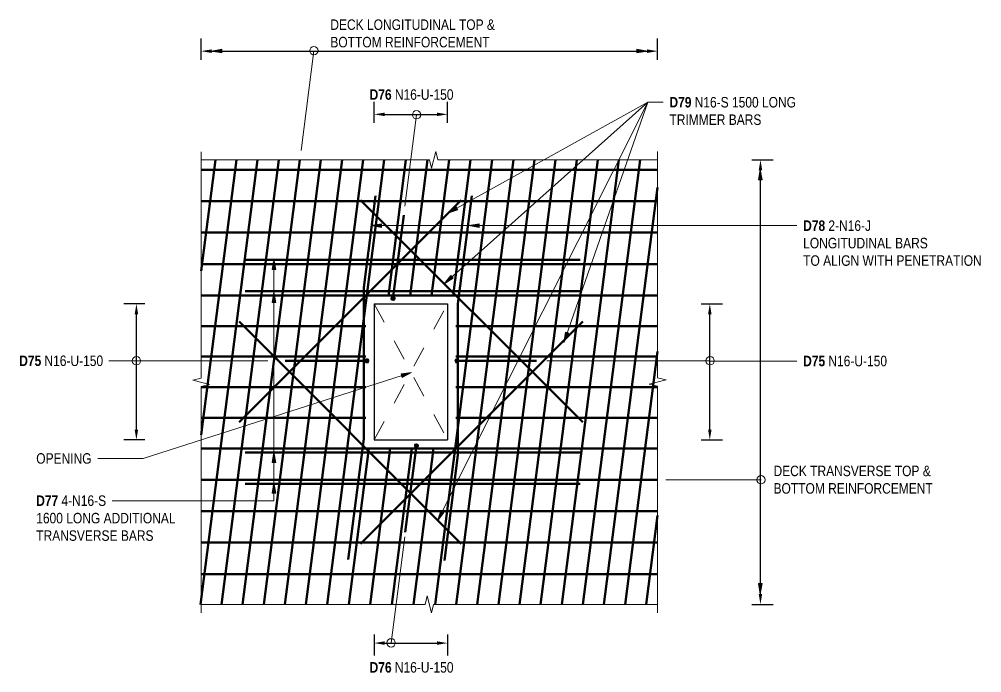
# Model space of a CAD drawing. Header units: metres. Extents: x 0.3 to 22.9, y 2.6 to 31.6.
# Drawn here: x 7.962 to 12.558, y 9.988 to 13.108 of the extents above; entities that cross this region are included whole.
import ezdxf

# ---------------------------------------------------------------- set-up
doc = ezdxf.new("R2010")
doc.units = ezdxf.units.M
doc.linetypes.add('JacobsCenter', pattern=[0.015, 0.009, -0.0015, 0.003, -0.0015])
doc.layers.get('Defpoints').update_dxf_attribs({"color": 41})
for name, color, linetype, lineweight in [('A-ANNO-DIMS', 7, 'Continuous', 9), ('A-DETL', 7, 'Continuous', 13), ('A-DETL-GENF', 7, 'Continuous', 9), ('G-ANNO-TEXT', 7, 'Continuous', 9)]:
    doc.layers.add(name, color=color, linetype=linetype, lineweight=lineweight)
doc.styles.add('Arial Narrow_3', font='ARIALN.TTF', dxfattribs={"height": 0.05})
doc.styles.add('Arial Narrow_B', font='ARIALNB.TTF', dxfattribs={"height": 0.0625})
doc.styles.add('Arial Narrow_B_1', font='ARIALNB.TTF', dxfattribs={"height": 0.05})
doc.dimstyles.new('Dimension_Standard_O_REO', dxfattribs={"dimscale": 0.3048, "dimtxt": 0.051172, "dimasz": 0.164042, "dimexe": 0.19685, "dimexo": 0.0625, "dimgap": 0.065617, "dimtad": 1, "dimdec": 0, "dimlfac": 1000, "dimzin": 0, "dimdsep": 46, "dimtxsty": 'Arial Narrow_B', "dimsah": 1, "dimcen": 0.09, "dimaunit": 1, "dimadec": 4, "dimazin": 0, "dimtfac": 1, "dimtdec": 4, "dimtix": 1, "dimtmove": 0, "dimatfit": 3, "dimfxl": 0.19685, "dimfxlon": 1, "dimtvp": 1, "dimtfill": 1, "dimtolj": 1, "dimtzin": 0, "dimlwd": 25, "dimlwe": 25, "dimarcsym": 2})
doc.dimstyles.new('Dimension_Standard_O_REO_1', dxfattribs={"dimscale": 0.3048, "dimtxt": 0.051172, "dimasz": 0.164042, "dimexe": 0.19685, "dimexo": 0.0625, "dimgap": 0.065617, "dimtad": 1, "dimdec": 0, "dimlfac": 1000, "dimzin": 0, "dimdsep": 46, "dimtxsty": 'Arial Narrow_3', "dimsah": 1, "dimcen": 0.09, "dimaunit": 1, "dimadec": 4, "dimazin": 0, "dimtfac": 1, "dimtdec": 4, "dimtix": 1, "dimtmove": 0, "dimatfit": 3, "dimfxl": 0.19685, "dimfxlon": 1, "dimtvp": 1, "dimtfill": 1, "dimtolj": 1, "dimtzin": 0, "dimlwd": 25, "dimlwe": 25, "dimarcsym": 2})

# ---------------------------------------------------------------- blocks, each defined once
blk = doc.blocks.new('CS_DET_BreakLine_ViewScale - Std Break-7550796-DRG-2873137 - TYPICAL DECK REINFORCEMENT DETAIL FOR TRAFFIC PIT PENETRATION')
at = {"layer": 'A-DETL-GENF'}
for p, q in [((-0.04, 0), (1.0491, 0)), ((1.0491, 0), (1.0591, -0.04)), ((1.0591, -0.04), (1.0791, 0.04)), ((1.0791, 0.04), (1.0891, 0)), ((1.0891, 0), (2.1383, 0))]:
    blk.add_line(p, q, dxfattribs=at)
blk = doc.blocks.new('CS_DET_BreakLine_ViewScale - Std Break-7550797-DRG-2873137 - TYPICAL DECK REINFORCEMENT DETAIL FOR TRAFFIC PIT PENETRATION')
at = {"layer": 'A-DETL-GENF'}
for p, q in [((1.07, 0), (0, 0)), ((1.08, 0.04), (1.07, 0)), ((1.1, -0.04), (1.08, 0.04)), ((1.11, 0), (1.1, -0.04)), ((2.18, 0), (1.11, 0))]:
    blk.add_line(p, q, dxfattribs=at)
blk = doc.blocks.new('CS_DET_BreakLine_ViewScale - Std Break-7550798-DRG-2873137 - TYPICAL DECK REINFORCEMENT DETAIL FOR TRAFFIC PIT PENETRATION')
at = {"layer": 'A-DETL-GENF'}
for p, q in [((-0.04, 0), (1.04, 0)), ((1.04, 0), (1.05, -0.04)), ((1.05, -0.04), (1.07, 0.04)), ((1.07, 0.04), (1.08, 0)), ((1.08, 0), (2.16, 0))]:
    blk.add_line(p, q, dxfattribs=at)
blk = doc.blocks.new('CS_DET_BreakLine_ViewScale - Std Break-7550799-DRG-2873137 - TYPICAL DECK REINFORCEMENT DETAIL FOR TRAFFIC PIT PENETRATION')
at = {"layer": 'A-DETL-GENF'}
for p, q in [((1.0414, 0), (-0.04, 0)), ((1.0514, 0.04), (1.0414, 0)), ((1.0714, -0.04), (1.0514, 0.04)), ((1.0814, 0), (1.0714, -0.04)), ((2.1627, 0), (1.0814, 0))]:
    blk.add_line(p, q, dxfattribs=at)
blk = doc.blocks.new('CS_DET_Rebar Combined - Multiple Bar-7550800-DRG-2873137 - TYPICAL DECK REINFORCEMENT DETAIL FOR TRAFFIC PIT PENETRATION')
at = {"layer": 'A-DETL-GENF'}
blk.add_hatch(color=256, dxfattribs=at).paths.add_polyline_path([(0, -0.01), (0.0026, -0.0097), (0.005, -0.0087), (0.0071, -0.0071), (0.0087, -0.005), (0.0097, -0.0026), (0.01, 0), (0.0097, 0.0026), (0.0087, 0.005), (0.0071, 0.0071), (0.005, 0.0087), (0.0026, 0.0097), (0, 0.01), (-0.0026, 0.0097), (-0.005, 0.0087), (-0.0071, 0.0071), (-0.0087, 0.005), (-0.0097, 0.0026), (-0.01, 0), (-0.0097, -0.0026), (-0.0087, -0.005), (-0.0071, -0.0071), (-0.005, -0.0087), (-0.0026, -0.0097)])
at = {"layer": 'A-DETL-GENF', "lineweight": 50}
blk.add_line((0.01, 0), (0.38, 0), dxfattribs=at)
at = {"layer": 'A-DETL-GENF'}
for start, end in [(360, 180), (180, 360)]:
    blk.add_arc((0, 0), 0.01, start, end, dxfattribs=at)
blk = doc.blocks.new('CS_DET_Rebar Tagging1 - Scale 20-7550801-DRG-2873137 - TYPICAL DECK REINFORCEMENT DETAIL FOR TRAFFIC PIT PENETRATION')
at = {"layer": 'A-DETL-GENF', "lineweight": 13}
blk.add_line((0, 0), (0.78, 0), dxfattribs=at)
blk.add_circle((0, 0), 0.02, dxfattribs=at)
blk = doc.blocks.new('CS_DET_Rebar Tagging1 - Scale 20-7550802-DRG-2873137 - TYPICAL DECK REINFORCEMENT DETAIL FOR TRAFFIC PIT PENETRATION')
at = {"layer": 'A-DETL-GENF', "lineweight": 13}
blk.add_line((0, 0), (0.44, 0), dxfattribs=at)
blk.add_circle((0, 0), 0.02, dxfattribs=at)
blk = doc.blocks.new('CS_DET_Rebar Combined - Multiple Bar-7550803-DRG-2873137 - TYPICAL DECK REINFORCEMENT DETAIL FOR TRAFFIC PIT PENETRATION')
at = {"layer": 'A-DETL-GENF'}
blk.add_hatch(color=256, dxfattribs=at).paths.add_polyline_path([(-0.01, 0), (-0.0097, -0.0026), (-0.0087, -0.005), (-0.0071, -0.0071), (-0.005, -0.0087), (-0.0026, -0.0097), (0, -0.01), (0.0026, -0.0097), (0.005, -0.0087), (0.0071, -0.0071), (0.0087, -0.005), (0.0097, -0.0026), (0.01, 0), (0.0097, 0.0026), (0.0087, 0.005), (0.0071, 0.0071), (0.005, 0.0087), (0.0026, 0.0097), (0, 0.01), (-0.0026, 0.0097), (-0.005, 0.0087), (-0.0071, 0.0071), (-0.0087, 0.005), (-0.0097, 0.0026)])
at = {"layer": 'A-DETL-GENF', "lineweight": 50}
blk.add_line((0.01, 0), (0.4, 0), dxfattribs=at)
at = {"layer": 'A-DETL-GENF'}
for start, end in [(360, 180), (180, 360)]:
    blk.add_arc((0, 0), 0.01, start, end, dxfattribs=at)
blk = doc.blocks.new('CS_DET_Rebar Tagging1 - Scale 20-7550804-DRG-2873137 - TYPICAL DECK REINFORCEMENT DETAIL FOR TRAFFIC PIT PENETRATION')
at = {"layer": 'A-DETL-GENF', "lineweight": 13}
blk.add_line((0, 0), (0.48, 0), dxfattribs=at)
blk.add_circle((0, 0), 0.02, dxfattribs=at)
blk = doc.blocks.new('CS_DET_Rebar Combined - Multiple Bar-7550805-DRG-2873137 - TYPICAL DECK REINFORCEMENT DETAIL FOR TRAFFIC PIT PENETRATION')
at = {"layer": 'A-DETL-GENF'}
blk.add_hatch(color=256, dxfattribs=at).paths.add_polyline_path([(0, 0.01), (-0.0026, 0.0097), (-0.005, 0.0087), (-0.0071, 0.0071), (-0.0087, 0.005), (-0.0097, 0.0026), (-0.01, 0), (-0.0097, -0.0026), (-0.0087, -0.005), (-0.0071, -0.0071), (-0.005, -0.0087), (-0.0026, -0.0097), (0, -0.01), (0.0026, -0.0097), (0.005, -0.0087), (0.0071, -0.0071), (0.0087, -0.005), (0.0097, -0.0026), (0.01, 0), (0.0097, 0.0026), (0.0087, 0.005), (0.0071, 0.0071), (0.005, 0.0087), (0.0026, 0.0097)])
at = {"layer": 'A-DETL-GENF', "lineweight": 50}
blk.add_line((0.01, 0), (0.39, 0), dxfattribs=at)
at = {"layer": 'A-DETL-GENF'}
for start, end in [(0, 180), (180, 360)]:
    blk.add_arc((0, 0), 0.01, start, end, dxfattribs=at)
blk = doc.blocks.new('CS_DET_Rebar Tagging1 - Scale 20-7550806-DRG-2873137 - TYPICAL DECK REINFORCEMENT DETAIL FOR TRAFFIC PIT PENETRATION')
at = {"layer": 'A-DETL-GENF', "lineweight": 13}
blk.add_line((0, 0), (0.51, 0), dxfattribs=at)
blk.add_circle((0, 0), 0.02, dxfattribs=at)
blk = doc.blocks.new('CS_DET_Rebar Combined - Multiple Bar-7550807-DRG-2873137 - TYPICAL DECK REINFORCEMENT DETAIL FOR TRAFFIC PIT PENETRATION')
at = {"layer": 'A-DETL-GENF'}
blk.add_hatch(color=256, dxfattribs=at).paths.add_polyline_path([(0.405, 0), (0.4053, -0.0026), (0.4063, -0.005), (0.4079, -0.0071), (0.41, -0.0087), (0.4124, -0.0097), (0.415, -0.01), (0.4176, -0.0097), (0.42, -0.0087), (0.4221, -0.0071), (0.4237, -0.005), (0.4247, -0.0026), (0.425, 0), (0.4247, 0.0026), (0.4237, 0.005), (0.4221, 0.0071), (0.42, 0.0087), (0.4176, 0.0097), (0.415, 0.01), (0.4124, 0.0097), (0.41, 0.0087), (0.4079, 0.0071), (0.4063, 0.005), (0.4053, 0.0026)])
at = {"layer": 'A-DETL-GENF', "lineweight": 50}
blk.add_line((0, 0), (0.405, 0), dxfattribs=at)
at = {"layer": 'A-DETL-GENF'}
for start, end in [(0, 180), (180, 360)]:
    blk.add_arc((0.415, 0), 0.01, start, end, dxfattribs=at)
blk = doc.blocks.new('CS_DET_Rebar Tagging1 - Scale 20-7550808-DRG-2873137 - TYPICAL DECK REINFORCEMENT DETAIL FOR TRAFFIC PIT PENETRATION')
at = {"layer": 'A-DETL-GENF', "lineweight": 13}
blk.add_line((0, 0), (0.455, 0), dxfattribs=at)
blk.add_circle((0, 0), 0.02, dxfattribs=at)
blk = doc.blocks.new('CS_DET_Rebar Tagging1 - Scale 20-7550809-DRG-2873137 - TYPICAL DECK REINFORCEMENT DETAIL FOR TRAFFIC PIT PENETRATION')
at = {"layer": 'A-DETL-GENF', "lineweight": 13}
blk.add_line((0, 0), (0.6268, 0), dxfattribs=at)
blk.add_circle((0, 0), 0.02, dxfattribs=at)
blk = doc.blocks.new('DIMBLOCK7-DRG-2873137 - TYPICAL DECK REINFORCEMENT DETAIL FOR TRAFFIC PIT PENETRATION')
at = {"layer": 'A-ANNO-DIMS', "color": 0, "lineweight": 25, "transparency": 16777216}
for p, q in [((9.6566, 12.6127), (9.6566, 12.7137)), ((10.0066, 12.6127), (10.0066, 12.7137)), ((9.7066, 12.6537), (9.9566, 12.6537))]:
    blk.add_line(p, q, dxfattribs=at)
at = {"layer": 'A-ANNO-DIMS', "color": 0, "transparency": 16777216}
for points in [[(9.7066, 12.662), (9.7066, 12.6454), (9.6566, 12.6537)], [(9.9566, 12.662), (9.9566, 12.6454), (10.0066, 12.6537)]]:
    blk.add_solid(points, dxfattribs=at)
at = {"layer": 'Defpoints', "color": 0, "transparency": 16777216}
for p in [(10.0066, 12.6537), (9.6566, 12.5937), (10.0066, 12.5937)]:
    blk.add_point(p, dxfattribs=at)
at = {"layer": 'A-ANNO-DIMS', "color": 0, "lineweight": 25, "transparency": 16777216, "insert": (9.8316, 12.7108), "char_height": 0.0625, "attachment_point": 5, "style": 'Arial Narrow_B', "bg_fill": 3, "box_fill_scale": 1.1, "bg_fill_color": 256, "bg_fill_true_color": 13158600, "bg_fill_transparency": 0}
blk.add_mtext('\\A1;\u200d', dxfattribs=at)
blk = doc.blocks.new('DIMBLOCK8-DRG-2873137 - TYPICAL DECK REINFORCEMENT DETAIL FOR TRAFFIC PIT PENETRATION')
at = {"layer": 'A-ANNO-DIMS', "color": 0, "lineweight": 25, "transparency": 16777216}
for p, q in [((11.2181, 11.749), (11.319, 11.749)), ((11.259, 11.149), (11.259, 11.699)), ((11.2181, 11.099), (11.319, 11.099))]:
    blk.add_line(p, q, dxfattribs=at)
at = {"layer": 'A-ANNO-DIMS', "color": 0, "transparency": 16777216}
for points in [[(11.2507, 11.699), (11.2674, 11.699), (11.259, 11.749)], [(11.2507, 11.149), (11.2674, 11.149), (11.259, 11.099)]]:
    blk.add_solid(points, dxfattribs=at)
at = {"layer": 'Defpoints', "color": 0, "transparency": 16777216}
for p in [(11.199, 11.749), (11.259, 11.749), (11.199, 11.099)]:
    blk.add_point(p, dxfattribs=at)
at = {"layer": 'A-ANNO-DIMS', "color": 0, "lineweight": 25, "transparency": 16777216, "insert": (11.2019, 11.424), "char_height": 0.0625, "attachment_point": 5, "rotation": 90, "style": 'Arial Narrow_B', "bg_fill": 3, "box_fill_scale": 1.1, "bg_fill_color": 256, "bg_fill_true_color": 13158600, "bg_fill_transparency": 0}
blk.add_mtext('\\A1;\u200d', dxfattribs=at)
blk = doc.blocks.new('DIMBLOCK9-DRG-2873137 - TYPICAL DECK REINFORCEMENT DETAIL FOR TRAFFIC PIT PENETRATION')
at = {"layer": 'A-ANNO-DIMS', "color": 0, "lineweight": 25, "transparency": 16777216}
for p, q in [((11.4599, 12.4369), (11.5609, 12.4369)), ((11.5009, 10.3642), (11.5009, 12.3869)), ((11.4599, 10.3142), (11.5609, 10.3142))]:
    blk.add_line(p, q, dxfattribs=at)
at = {"layer": 'A-ANNO-DIMS', "color": 0, "transparency": 16777216}
for points in [[(11.4926, 12.3869), (11.5092, 12.3869), (11.5009, 12.4369)], [(11.4926, 10.3642), (11.5092, 10.3642), (11.5009, 10.3142)]]:
    blk.add_solid(points, dxfattribs=at)
at = {"layer": 'Defpoints', "color": 0, "transparency": 16777216}
for p in [(11.4409, 12.4369), (11.5009, 12.4369), (11.4409, 10.3142)]:
    blk.add_point(p, dxfattribs=at)
at = {"layer": 'A-ANNO-DIMS', "color": 0, "lineweight": 25, "transparency": 16777216, "insert": (11.4438, 11.3755), "char_height": 0.0625, "attachment_point": 5, "rotation": 90, "style": 'Arial Narrow_B', "bg_fill": 3, "box_fill_scale": 1.1, "bg_fill_color": 256, "bg_fill_true_color": 13158600, "bg_fill_transparency": 0}
blk.add_mtext('\\A1;\u200d', dxfattribs=at)
blk = doc.blocks.new('DIMBLOCK10-DRG-2873137 - TYPICAL DECK REINFORCEMENT DETAIL FOR TRAFFIC PIT PENETRATION')
at = {"layer": 'A-ANNO-DIMS', "color": 0, "lineweight": 25, "transparency": 16777216}
for p, q in [((8.8299, 12.9145), (8.8299, 13.0154)), ((11.0099, 12.9145), (11.0099, 13.0154)), ((8.8799, 12.9554), (10.9599, 12.9554))]:
    blk.add_line(p, q, dxfattribs=at)
at = {"layer": 'A-ANNO-DIMS', "color": 0, "transparency": 16777216}
for points in [[(8.8799, 12.9638), (8.8799, 12.9471), (8.8299, 12.9554)], [(10.9599, 12.9638), (10.9599, 12.9471), (11.0099, 12.9554)]]:
    blk.add_solid(points, dxfattribs=at)
at = {"layer": 'Defpoints', "color": 0, "transparency": 16777216}
for p in [(11.0099, 12.9554), (8.8299, 12.8954), (11.0099, 12.8954)]:
    blk.add_point(p, dxfattribs=at)
at = {"layer": 'A-ANNO-DIMS', "color": 0, "lineweight": 25, "transparency": 16777216, "insert": (9.9199, 13.0051), "char_height": 0.05, "attachment_point": 5, "style": 'Arial Narrow_3', "bg_fill": 3, "box_fill_scale": 1.1, "bg_fill_color": 256, "bg_fill_true_color": 13158600, "bg_fill_transparency": 0}
blk.add_mtext('\\A1;\u200d', dxfattribs=at)
blk = doc.blocks.new('DIMBLOCK11-DRG-2873137 - TYPICAL DECK REINFORCEMENT DETAIL FOR TRAFFIC PIT PENETRATION')
at = {"layer": 'A-ANNO-DIMS', "color": 0, "lineweight": 25, "transparency": 16777216}
for p, q in [((9.6566, 10.1702), (9.6566, 10.0692)), ((10.0066, 10.1702), (10.0066, 10.0692)), ((9.7066, 10.1292), (9.9566, 10.1292))]:
    blk.add_line(p, q, dxfattribs=at)
at = {"layer": 'A-ANNO-DIMS', "color": 0, "transparency": 16777216}
for points in [[(9.7066, 10.1376), (9.7066, 10.1209), (9.6566, 10.1292)], [(9.9566, 10.1376), (9.9566, 10.1209), (10.0066, 10.1292)]]:
    blk.add_solid(points, dxfattribs=at)
at = {"layer": 'Defpoints', "color": 0, "transparency": 16777216}
for p in [(9.6566, 10.1892), (10.0066, 10.1892), (10.0066, 10.1292)]:
    blk.add_point(p, dxfattribs=at)
at = {"layer": 'A-ANNO-DIMS', "color": 0, "lineweight": 25, "transparency": 16777216, "insert": (9.8316, 10.1789), "char_height": 0.05, "attachment_point": 5, "style": 'Arial Narrow_3', "bg_fill": 3, "box_fill_scale": 1.1, "bg_fill_color": 256, "bg_fill_true_color": 13158600, "bg_fill_transparency": 0}
blk.add_mtext('\\A1;\u200d', dxfattribs=at)
blk = doc.blocks.new('DIMBLOCK12-DRG-2873137 - TYPICAL DECK REINFORCEMENT DETAIL FOR TRAFFIC PIT PENETRATION')
at = {"layer": 'A-ANNO-DIMS', "color": 0, "lineweight": 25, "transparency": 16777216}
for p, q in [((8.562, 11.749), (8.4611, 11.749)), ((8.5211, 11.149), (8.5211, 11.699)), ((8.562, 11.099), (8.4611, 11.099))]:
    blk.add_line(p, q, dxfattribs=at)
at = {"layer": 'A-ANNO-DIMS', "color": 0, "transparency": 16777216}
for points in [[(8.5127, 11.699), (8.5294, 11.699), (8.5211, 11.749)], [(8.5127, 11.149), (8.5294, 11.149), (8.5211, 11.099)]]:
    blk.add_solid(points, dxfattribs=at)
at = {"layer": 'Defpoints', "color": 0, "transparency": 16777216}
for p in [(8.5211, 11.749), (8.5811, 11.749), (8.5811, 11.099)]:
    blk.add_point(p, dxfattribs=at)
at = {"layer": 'A-ANNO-DIMS', "color": 0, "lineweight": 25, "transparency": 16777216, "insert": (8.4714, 11.424), "char_height": 0.05, "attachment_point": 5, "rotation": 90, "style": 'Arial Narrow_3', "bg_fill": 3, "box_fill_scale": 1.1, "bg_fill_color": 256, "bg_fill_true_color": 13158600, "bg_fill_transparency": 0}
blk.add_mtext('\\A1;\u200e', dxfattribs=at)

msp = doc.modelspace()

# ---------------------------------------------------------------- hatches: boundary and pattern name
at = {"layer": 'G-ANNO-TEXT'}
for points in [[(8.8791, 12.9557), (8.9291, 12.9468), (8.9291, 12.9645)], [(10.9612, 12.9556), (10.9112, 12.9644), (10.9112, 12.9468)], [(11.5, 12.3904), (11.4912, 12.3404), (11.5088, 12.3404)], [(10.0084, 12.1814), (10.0564, 12.198), (10.0478, 12.2134)], [(9.6421, 12.1223), (9.6921, 12.1135), (9.6921, 12.1312)], [(10.1085, 12.1223), (10.1585, 12.1135), (10.1585, 12.1312)], [(9.1777, 11.9622), (9.1689, 11.9122), (9.1865, 11.9122)], [(9.9908, 11.8445), (10.034, 11.8712), (10.0222, 11.8844)], [(9.1777, 11.806), (9.1689, 11.756), (9.1865, 11.756)], [(10.5615, 11.5644), (10.5864, 11.6087), (10.5697, 11.6145)], [(9.8353, 11.4217), (9.785, 11.4148), (9.7904, 11.398)], [(9.1777, 11.0411), (9.1689, 10.9911), (9.1865, 10.9911)], [(9.1777, 10.8955), (9.1689, 10.8455), (9.1865, 10.8455)], [(9.9595, 10.7128), (9.9898, 10.7535), (9.974, 10.7614)], [(11.5, 10.3631), (11.509, 10.413), (11.4914, 10.4131)]]:
    msp.add_hatch(color=256, dxfattribs=at).paths.add_polyline_path(points)

# ---------------------------------------------------------------- linework, layer by layer
at = {"layer": 'A-DETL', "color": 8, "lineweight": 50, "true_color": 0x808080}
for p, q in [((9.0999, 12.4369), (8.8266, 10.3142)), ((8.999, 12.4369), (8.8299, 11.1234)), ((8.8982, 12.4369), (8.8299, 11.9066)), ((9.2007, 12.4369), (8.9274, 10.3142)), ((9.3015, 12.4369), (9.0282, 10.3142)), ((9.4023, 12.4369), (9.1291, 10.3142)), ((9.5032, 12.4369), (9.2299, 10.3142)), ((9.604, 12.4369), (9.3307, 10.3142)), ((9.7048, 12.4369), (9.4315, 10.3142)), ((9.8079, 12.4369), (9.7244, 11.789)), ((9.9109, 12.4369), (9.8275, 11.789)), ((10.0139, 12.4369), (9.9305, 11.789)), ((10.2205, 12.4369), (9.9472, 10.3142)), ((10.117, 12.4369), (10.0336, 11.789)), ((10.3213, 12.4369), (10.048, 10.3142)), ((10.4221, 12.4369), (10.1488, 10.3142)), ((10.5229, 12.4369), (10.2497, 10.3142)), ((10.6238, 12.4369), (10.3505, 10.3142)), ((10.7246, 12.4369), (10.4513, 10.3142)), ((10.8254, 12.4369), (10.5521, 10.3142)), ((10.9262, 12.4369), (10.653, 10.3142)), ((8.8299, 12.389), (11.0099, 12.389)), ((11.0099, 12.304), (10.7538, 10.3142)), ((8.8299, 12.239), (11.0099, 12.239)), ((8.8299, 12.089), (11.0099, 12.089)), ((8.8299, 11.939), (11.0099, 11.939)), ((8.8299, 11.789), (11.0099, 11.789)), ((8.8299, 11.643), (9.6166, 11.643)), ((10.0466, 11.643), (11.0099, 11.643)), ((8.8299, 11.497), (9.6166, 11.497)), ((10.0466, 11.497), (11.0099, 11.497)), ((11.0099, 11.5208), (10.8546, 10.3142)), ((8.8299, 11.351), (9.6166, 11.351)), ((10.0466, 11.351), (11.0099, 11.351)), ((8.8299, 11.205), (9.6166, 11.205)), ((10.0466, 11.205), (11.0099, 11.205)), ((8.8299, 11.059), (11.0099, 11.059)), ((9.6305, 11.059), (9.5346, 10.3142)), ((9.7335, 11.059), (9.6376, 10.3142)), ((9.8366, 11.059), (9.7407, 10.3142)), ((9.9396, 11.059), (9.8437, 10.3142)), ((8.8299, 10.909), (11.0099, 10.909)), ((8.8299, 10.759), (11.0099, 10.759)), ((11.0099, 10.7376), (10.9554, 10.3142)), ((8.8299, 10.609), (11.0099, 10.609)), ((8.8299, 10.459), (11.0099, 10.459))]:
    msp.add_line(p, q, dxfattribs=at)
at = {"layer": 'A-DETL', "lineweight": 50}
for p, q in [((9.0111, 11.1838), (10.0717, 12.2445)), ((10.6521, 11.1838), (9.5914, 12.2445)), ((9.6066, 11.8266), (9.663, 12.2647)), ((10.0566, 11.749), (10.123, 12.2647)), ((9.0399, 11.959), (10.6399, 11.959)), ((9.6066, 11.8266), (9.6066, 11.104)), ((9.0399, 11.809), (10.6399, 11.809)), ((10.0566, 11.749), (10.0566, 11.0263)), ((9.0111, 11.6641), (10.0717, 10.6035)), ((10.6521, 11.6641), (9.5914, 10.6035)), ((9.6066, 11.104), (9.5325, 10.5287)), ((9.0399, 11.039), (10.6399, 11.039)), ((10.0566, 11.0263), (9.9919, 10.5236)), ((9.0399, 10.889), (10.6399, 10.889))]:
    msp.add_line(p, q, dxfattribs=at)
at = {"layer": 'A-DETL', "lineweight": 25}
for p, q in [((9.6566, 11.749), (9.6566, 11.099)), ((9.6566, 11.749), (10.0066, 11.749)), ((10.0066, 11.749), (10.0066, 11.099)), ((9.6566, 11.099), (10.0066, 11.099))]:
    msp.add_line(p, q, dxfattribs=at)
at = {"layer": 'A-DETL', "linetype": 'JacobsCenter'}
for p, q in [((9.6566, 11.749), (10.0066, 11.099)), ((9.6566, 11.099), (10.0066, 11.749))]:
    msp.add_line(p, q, dxfattribs=at)
at = {"layer": 'G-ANNO-TEXT'}
for p, q in [((10.5615, 11.5644), (10.963, 12.7116)), ((10.963, 12.7116), (11.0363, 12.7116)), ((10.963, 12.7116), (11.0363, 12.7116)), ((10.963, 12.7116), (11.0363, 12.7116)), ((10.963, 12.7116), (11.0363, 12.7116)), ((10.0478, 12.2134), (10.0084, 12.1814)), ((10.0084, 12.1814), (10.0564, 12.198)), ((10.0564, 12.198), (10.0478, 12.2134)), ((9.6921, 12.1312), (9.6421, 12.1223)), ((9.6421, 12.1223), (9.6921, 12.1135)), ((9.6921, 12.1135), (9.6921, 12.1312)), ((10.1585, 12.1312), (10.1085, 12.1223)), ((10.1085, 12.1223), (10.1585, 12.1135)), ((10.1585, 12.1135), (10.1585, 12.1312)), ((9.1777, 11.9622), (9.1689, 11.9122)), ((9.1865, 11.9122), (9.1777, 11.9622)), ((9.1777, 11.9622), (9.1777, 10.8092)), ((9.1689, 11.9122), (9.1865, 11.9122)), ((10.0222, 11.8844), (9.9908, 11.8445)), ((9.9908, 11.8445), (10.034, 11.8712)), ((10.034, 11.8712), (10.0222, 11.8844)), ((9.1777, 11.806), (9.1689, 11.756)), ((9.1865, 11.756), (9.1777, 11.806)), ((9.1777, 11.806), (9.1777, 10.8092)), ((9.1689, 11.756), (9.1865, 11.756)), ((10.5697, 11.6145), (10.5615, 11.5644)), ((10.5615, 11.5644), (10.5864, 11.6087)), ((10.5864, 11.6087), (10.5697, 11.6145)), ((8.3912, 11.4772), (8.3898, 11.4772)), ((9.8353, 11.4217), (8.5529, 11.0108)), ((9.8353, 11.4217), (9.785, 11.4148)), ((9.785, 11.4148), (9.7904, 11.398)), ((9.7904, 11.398), (9.8353, 11.4217)), ((9.1777, 11.0411), (9.1689, 10.9911)), ((9.1865, 10.9911), (9.1777, 11.0411)), ((9.1777, 11.0411), (9.1777, 10.8092)), ((8.3387, 11.0108), (8.3373, 11.0108)), ((8.5529, 11.0108), (8.3387, 11.0108)), ((9.1689, 10.9911), (9.1865, 10.9911)), ((9.1777, 10.8955), (9.1689, 10.8455)), ((9.1865, 10.8455), (9.1777, 10.8955)), ((9.1777, 10.8955), (9.1777, 10.8092)), ((8.7776, 10.8092), (8.4048, 10.8092)), ((9.1777, 10.8092), (8.7776, 10.8092)), ((9.1777, 10.8092), (8.7776, 10.8092)), ((9.1777, 10.8092), (8.7776, 10.8092)), ((9.1777, 10.8092), (8.7776, 10.8092)), ((9.1689, 10.8455), (9.1865, 10.8455)), ((9.974, 10.7614), (9.9595, 10.7128)), ((9.9898, 10.7535), (9.974, 10.7614)), ((9.9595, 10.7128), (9.9898, 10.7535))]:
    msp.add_line(p, q, dxfattribs=at)

# ---------------------------------------------------------------- block references
at = {"layer": 'A-DETL-GENF'}
for name, p, rotation in [('CS_DET_Rebar Tagging1 - Scale 20-7550804-DRG-2873137 - TYPICAL DECK REINFORCEMENT DETAIL FOR TRAFFIC PIT PENETRATION', (9.3684, 12.9577), 262.6642155230399), ('CS_DET_Rebar Tagging1 - Scale 20-7550802-DRG-2873137 - TYPICAL DECK REINFORCEMENT DETAIL FOR TRAFFIC PIT PENETRATION', (9.8591, 12.6517), 262.6642155230399), ('CS_DET_BreakLine_ViewScale - Std Break-7550798-DRG-2873137 - TYPICAL DECK REINFORCEMENT DETAIL FOR TRAFFIC PIT PENETRATION', (8.8299, 10.3142), 89.99999999999991), ('CS_DET_BreakLine_ViewScale - Std Break-7550799-DRG-2873137 - TYPICAL DECK REINFORCEMENT DETAIL FOR TRAFFIC PIT PENETRATION', (11.0099, 10.3142), 89.99999999999991), ('CS_DET_Rebar Combined - Multiple Bar-7550803-DRG-2873137 - TYPICAL DECK REINFORCEMENT DETAIL FOR TRAFFIC PIT PENETRATION', (9.7462, 11.7749), 82.66421552304105), ('CS_DET_Rebar Tagging1 - Scale 20-7550801-DRG-2873137 - TYPICAL DECK REINFORCEMENT DETAIL FOR TRAFFIC PIT PENETRATION', (11.2602, 11.477), 180), ('CS_DET_Rebar Combined - Multiple Bar-7550805-DRG-2873137 - TYPICAL DECK REINFORCEMENT DETAIL FOR TRAFFIC PIT PENETRATION', (9.6216, 11.477), 180), ('CS_DET_Rebar Combined - Multiple Bar-7550807-DRG-2873137 - TYPICAL DECK REINFORCEMENT DETAIL FOR TRAFFIC PIT PENETRATION', (9.8051, 10.6595), 82.66421552304105), ('CS_DET_Rebar Tagging1 - Scale 20-7550808-DRG-2873137 - TYPICAL DECK REINFORCEMENT DETAIL FOR TRAFFIC PIT PENETRATION', (11.5036, 10.909), 180), ('CS_DET_Rebar Tagging1 - Scale 20-7550806-DRG-2873137 - TYPICAL DECK REINFORCEMENT DETAIL FOR TRAFFIC PIT PENETRATION', (9.737, 10.1303), 82.66421552303979)]:
    msp.add_blockref(name, p, dxfattribs=dict(at, rotation=rotation))
for name, p in [('CS_DET_BreakLine_ViewScale - Std Break-7550796-DRG-2873137 - TYPICAL DECK REINFORCEMENT DETAIL FOR TRAFFIC PIT PENETRATION', (8.8717, 12.4369)), ('CS_DET_Rebar Tagging1 - Scale 20-7550809-DRG-2873137 - TYPICAL DECK REINFORCEMENT DETAIL FOR TRAFFIC PIT PENETRATION', (8.5211, 11.477)), ('CS_DET_Rebar Combined - Multiple Bar-7550800-DRG-2873137 - TYPICAL DECK REINFORCEMENT DETAIL FOR TRAFFIC PIT PENETRATION', (10.0516, 11.477)), ('CS_DET_BreakLine_ViewScale - Std Break-7550797-DRG-2873137 - TYPICAL DECK REINFORCEMENT DETAIL FOR TRAFFIC PIT PENETRATION', (8.8299, 10.3142))]:
    msp.add_blockref(name, p, dxfattribs=at)

# ---------------------------------------------------------------- texts
at = {"layer": 'G-ANNO-TEXT', "char_height": 0.05, "attachment_point": 1, "bg_fill": 3, "box_fill_scale": 1, "bg_fill_color": 256, "bg_fill_transparency": 0}
for s, insert, style in [('D79', (11.0663, 12.7366), 'Arial Narrow_B_1'), ('TRIMMER BARS', (11.0663, 12.6533), 'Arial Narrow_3'), ('D78', (11.7048, 12.1473), 'Arial Narrow_B_1'), ('LONGITUDINAL BARS', (11.7048, 12.064), 'Arial Narrow_3'), ('TO ALIGN WITH PENETRATION', (11.7048, 11.9807), 'Arial Narrow_3'), ('D75', (7.9616, 11.5022), 'Arial Narrow_B_1'), ('D75', (11.7048, 11.501), 'Arial Narrow_B_1'), ('D77', (8.0427, 10.8342), 'Arial Narrow_B_1'), ('1600 LONG ADDITIONAL ', (8.0427, 10.7509), 'Arial Narrow_3'), ('TRANSVERSE BARS', (8.0427, 10.6675), 'Arial Narrow_3'), ('D76 ', (9.6347, 10.0383), 'Arial Narrow_B_1')]:
    msp.add_mtext(s, dxfattribs=dict(at, insert=insert, style=style))
at = {"layer": 'G-ANNO-TEXT', "insert": (8.0427, 11.0358), "char_height": 0.05, "attachment_point": 1, "style": 'Arial Narrow_3', "bg_fill": 3, "box_fill_scale": 1, "bg_fill_color": 256, "bg_fill_true_color": 13158600, "bg_fill_transparency": 0}
msp.add_mtext('OPENING', dxfattribs=at)

# ---------------------------------------------------------------- next in the draw order: texts
at = {"layer": 'G-ANNO-TEXT', "char_height": 0.05, "attachment_point": 1, "style": 'Arial Narrow_3', "bg_fill": 3, "box_fill_scale": 1, "bg_fill_color": 256, "bg_fill_transparency": 0}
for s, insert in [(' N16-S 1500 LONG ', (11.1708, 12.7366)), (' 2-N16-J', (11.8093, 12.1473)), (' N16-U-150', (8.0661, 11.5022)), (' N16-U-150', (11.8093, 11.501)), (' 4-N16-S', (8.1472, 10.8342)), ('N16-U-150', (9.7551, 10.0383))]:
    msp.add_mtext(s, dxfattribs=dict(at, insert=insert))

# ---------------------------------------------------------------- next in the draw order: dimensions: what is measured, and where the dimension line sits
at = {"layer": 'A-ANNO-DIMS', "lineweight": 25}
for base, p1, p2, dimstyle, override, picture, middle in [((11.0099, 12.9554), (8.8299, 12.8954), (11.0099, 12.8954), 'Dimension_Standard_O_REO_1', {"dimpost": '<>', "dimfxl": 2.18}, 'DIMBLOCK10-DRG-2873137 - TYPICAL DECK REINFORCEMENT DETAIL FOR TRAFFIC PIT PENETRATION', (9.9199, 13.0051)), ((10.0066, 12.6537), (9.6566, 12.5937), (10.0066, 12.5937), 'Dimension_Standard_O_REO', {"dimpost": '<>', "dimfxl": 0.35}, 'DIMBLOCK7-DRG-2873137 - TYPICAL DECK REINFORCEMENT DETAIL FOR TRAFFIC PIT PENETRATION', (9.8316, 12.7108)), ((10.0066, 10.1292), (9.6566, 10.1892), (10.0066, 10.1892), 'Dimension_Standard_O_REO_1', {"dimpost": '<>', "dimfxl": 0.35}, 'DIMBLOCK11-DRG-2873137 - TYPICAL DECK REINFORCEMENT DETAIL FOR TRAFFIC PIT PENETRATION', (9.8316, 10.1789))]:
    dim = msp.add_linear_dim(base=base, p1=p1, p2=p2, text='\u200d', dimstyle=dimstyle, override=override, dxfattribs=at)
    dim.commit()
    dim.dimension.update_dxf_attribs({"geometry": picture, "text_midpoint": middle})
for base, p1, p2, text, dimstyle, override, picture, middle in [((11.5009, 12.4369), (11.4409, 10.3142), (11.4409, 12.4369), '\u200d', 'Dimension_Standard_O_REO', {"dimpost": '<>', "dimfxl": 2.122715}, 'DIMBLOCK9-DRG-2873137 - TYPICAL DECK REINFORCEMENT DETAIL FOR TRAFFIC PIT PENETRATION', (11.4438, 11.3755)), ((8.5211, 11.749), (8.5811, 11.099), (8.5811, 11.749), '\u200e', 'Dimension_Standard_O_REO_1', {"dimpost": '<>', "dimfxl": 0.65}, 'DIMBLOCK12-DRG-2873137 - TYPICAL DECK REINFORCEMENT DETAIL FOR TRAFFIC PIT PENETRATION', (8.4714, 11.424)), ((11.259, 11.749), (11.199, 11.099), (11.199, 11.749), '\u200d', 'Dimension_Standard_O_REO', {"dimpost": '<>', "dimfxl": 0.65}, 'DIMBLOCK8-DRG-2873137 - TYPICAL DECK REINFORCEMENT DETAIL FOR TRAFFIC PIT PENETRATION', (11.2019, 11.424))]:
    dim = msp.add_linear_dim(base=base, p1=p1, p2=p2, angle=90, text=text, dimstyle=dimstyle, override=override, dxfattribs=at)
    dim.commit()
    dim.dimension.update_dxf_attribs({"geometry": picture, "text_midpoint": middle})

# ---------------------------------------------------------------- next in the draw order: linework, layer by layer
at = {"layer": 'G-ANNO-TEXT'}
for p, q in [((8.9291, 12.9645), (8.8791, 12.9557)), ((8.9291, 12.9468), (8.9291, 12.9645)), ((10.9612, 12.9556), (10.9112, 12.9644)), ((10.9112, 12.9644), (10.9112, 12.9468)), ((8.8791, 12.9557), (8.9291, 12.9468)), ((8.8791, 12.9557), (8.9732, 12.9557)), ((10.8633, 12.9556), (10.8619, 12.9556)), ((10.9612, 12.9556), (10.8633, 12.9556)), ((10.9112, 12.9468), (10.9612, 12.9556)), ((11.5, 12.3904), (11.4912, 12.3404)), ((11.5088, 12.3404), (11.5, 12.3904)), ((11.5, 12.3904), (11.5, 12.2662)), ((11.4912, 12.3404), (11.5088, 12.3404)), ((9.6421, 12.1223), (11.6748, 12.1223)), ((10.1085, 12.1223), (11.6748, 12.1223)), ((8.5326, 11.4772), (8.3912, 11.4772)), ((11.2575, 11.476), (11.6748, 11.476)), ((11.5, 10.3631), (11.5005, 10.4872)), ((11.509, 10.413), (11.4914, 10.4131)), ((11.4914, 10.4131), (11.5, 10.3631)), ((11.5, 10.3631), (11.509, 10.413))]:
    msp.add_line(p, q, dxfattribs=at)

# ---------------------------------------------------------------- next in the draw order: texts
at = {"layer": 'G-ANNO-TEXT', "char_height": 0.05, "attachment_point": 1, "bg_fill": 3, "box_fill_scale": 1, "bg_fill_color": 256, "bg_fill_transparency": 0}
for s, insert, style in [('DECK LONGITUDINAL TOP & ', (9.4471, 13.1071), 'Arial Narrow_3'), ('BOTTOM REINFORCEMENT', (9.4471, 13.0237), 'Arial Narrow_3'), ('D76', (9.6347, 12.7733), 'Arial Narrow_B_1'), ('DECK TRANSVERSE TOP & ', (11.5633, 10.9762), 'Arial Narrow_3'), ('BOTTOM REINFORCEMENT', (11.5633, 10.8929), 'Arial Narrow_3')]:
    msp.add_mtext(s, dxfattribs=dict(at, insert=insert, style=style))

# ---------------------------------------------------------------- next in the draw order: texts
at = {"layer": 'G-ANNO-TEXT', "insert": (9.7392, 12.7733), "char_height": 0.05, "attachment_point": 1, "style": 'Arial Narrow_3', "bg_fill": 3, "box_fill_scale": 1, "bg_fill_color": 256, "bg_fill_transparency": 0}
msp.add_mtext(' N16-U-150', dxfattribs=at)

# ---------------------------------------------------------------- next in the draw order: linework, layer by layer
at = {"layer": 'G-ANNO-TEXT'}
for p in [(9.9595, 10.7128), (9.9908, 11.8445), (10.0084, 12.1814)]:
    msp.add_line(p, (10.963, 12.7116), dxfattribs=at)

doc.saveas('drawing.dxf')
